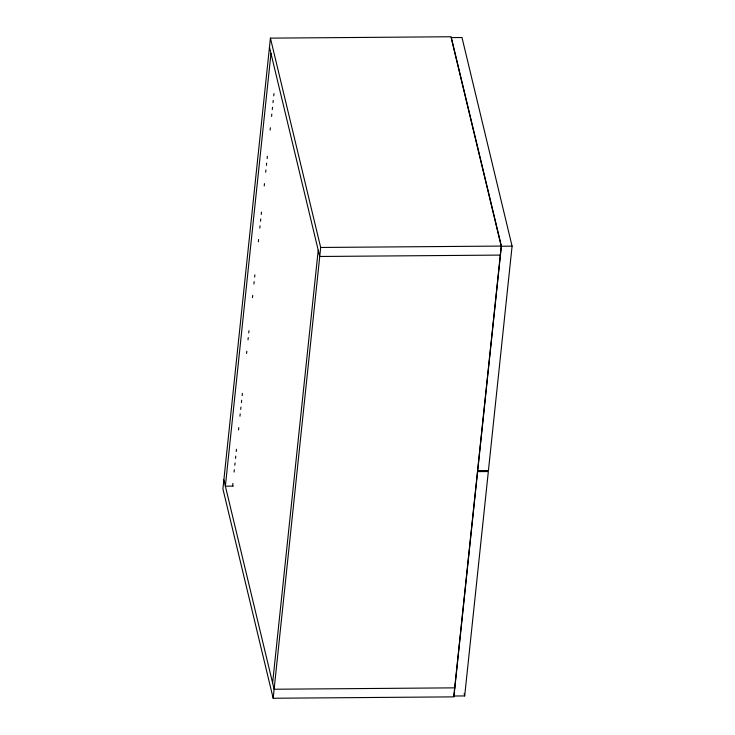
<?xml version="1.0" encoding="UTF-8"?>
<svg xmlns="http://www.w3.org/2000/svg" width="735" height="735" viewBox="0 0 735 735"><rect width="100%" height="100%" fill="white"/><g stroke="black" fill="none" stroke-linecap="round" stroke-linejoin="round"><path stroke-width="1.1" d="M270.425 38.137L222.916 488.922L273.172 698.25L453.872 696.863L501.38 246.078L451.125 36.75L270.425 38.137L320.68 247.465L273.172 698.25M270.976 53.434L225.369 486.184L233.381 486.12M232.637 485.743L232.885 483.465M234.079 472.063L234.318 469.784M234.805 465.227L235.044 462.949M235.522 458.383L235.76 456.104M236.247 451.547L236.486 449.269M238.526 429.883L238.765 427.605M239.968 416.203L240.207 413.924M240.694 409.367L240.933 407.08M241.411 402.523L241.65 400.244M242.127 395.687L242.375 393.409M246.574 353.507L246.813 351.22M248.017 339.827L248.255 337.54M248.742 332.983L248.981 330.704M252.463 297.647L252.702 295.36M253.906 283.967L254.145 281.68M254.622 277.123L254.87 274.844M258.352 241.787L258.591 239.5M259.795 228.107L260.034 225.82M260.512 221.263L260.75 218.984M261.237 214.427L261.476 212.139M264.242 185.927L264.481 183.64M265.684 172.247L265.923 169.96M266.401 165.403L266.64 163.124M267.127 158.567L267.365 156.279M270.122 130.067L270.37 127.78M271.564 116.387L271.812 114.1M272.29 109.543L272.529 107.264M273.007 102.707L273.245 100.419M273.732 95.862L273.971 93.584M272.612 682.953L318.218 250.203M501.242 246.234L477.594 470.62L488.435 470.538L512.084 246.151L461.993 37.513L451.152 37.595L501.242 246.234L512.084 246.151M464.685 695.935L488.334 471.539L477.493 471.622L453.844 696.017L464.685 695.935L464.143 693.702M320.68 247.465L501.38 246.078M500.434 255.091L319.725 256.478L269.469 47.15M454.818 687.85L274.118 689.237L223.863 479.909"/></g></svg>
